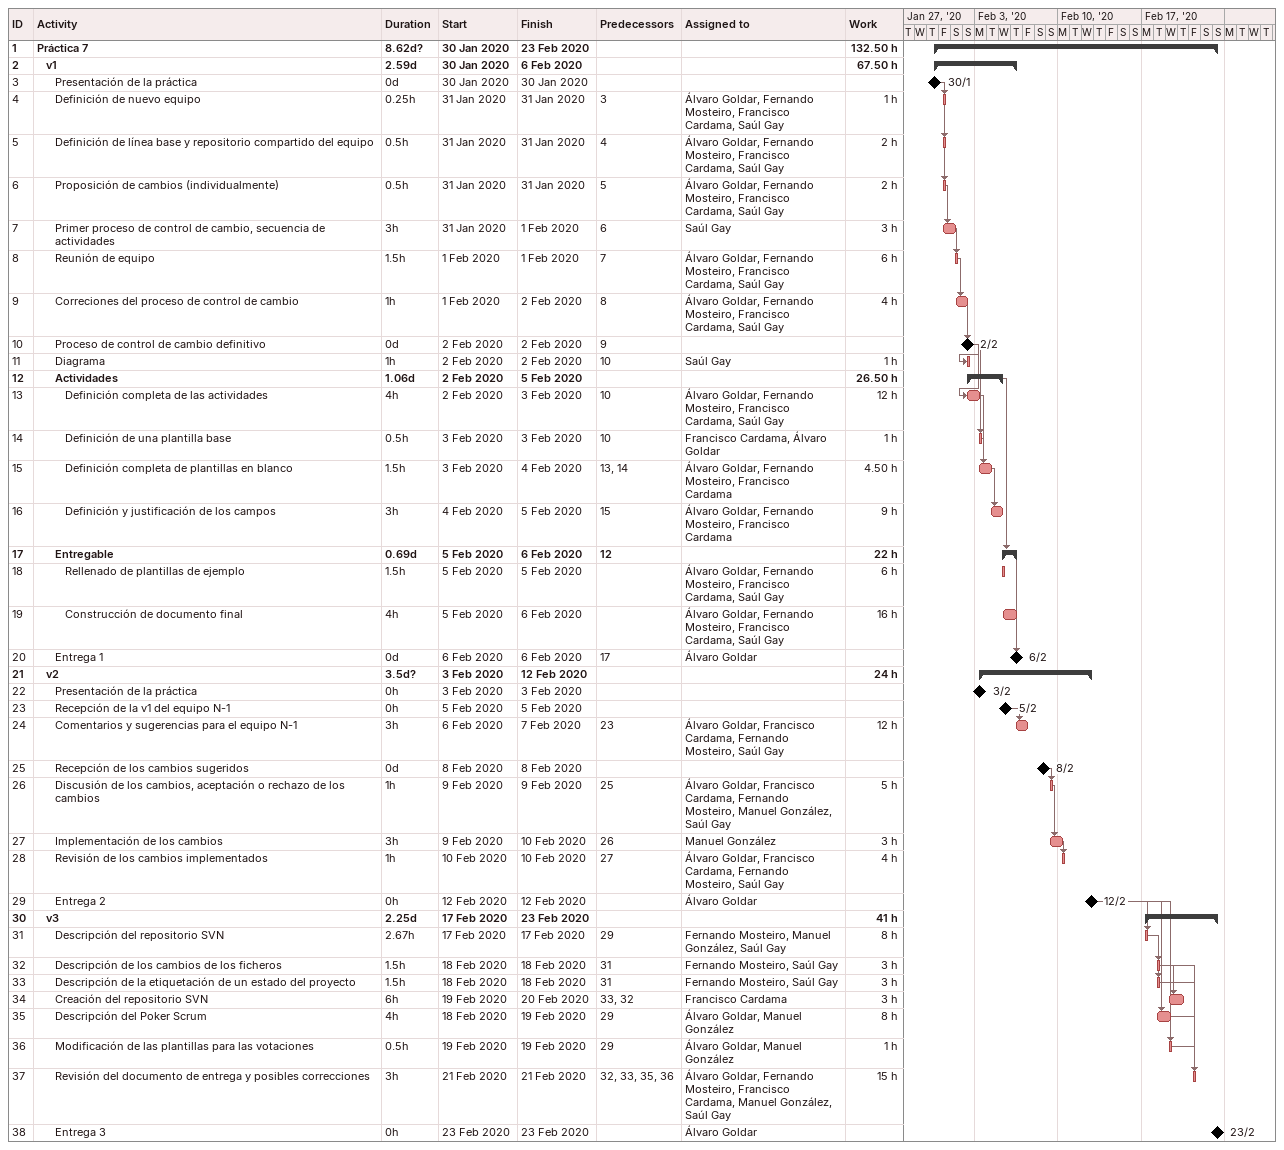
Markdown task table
| ID | Level | Task | Duration | Start | Finish | Predecessors | Resources | Work (h) |
|---|---|---|---|---|---|---|---|---|
| 1 | 1 | **Práctica 7** | 8.62d? | 2020-01-30 | 2020-02-23 |  |  | 132.50 |
| 2 | 2 | **v1** | 2.59d | 2020-01-30 | 2020-02-06 |  |  | 67.50 |
| 3 | 3 | Presentación de la práctica | 0d | 2020-01-30 | 2020-01-30 |  |  |  |
| 4 | 3 | Definición de nuevo equipo | 0.25h | 2020-01-31 | 2020-01-31 | 3 | Álvaro Goldar, Fernando Mosteiro, Francisco Cardama, Saúl Gay | 1 |
| 5 | 3 | Definición de línea base y repositorio compartido del equipo | 0.5h | 2020-01-31 | 2020-01-31 | 4 | Álvaro Goldar, Fernando Mosteiro, Francisco Cardama, Saúl Gay | 2 |
| 6 | 3 | Proposición de cambios (individualmente) | 0.5h | 2020-01-31 | 2020-01-31 | 5 | Álvaro Goldar, Fernando Mosteiro, Francisco Cardama, Saúl Gay | 2 |
| 7 | 3 | Primer proceso de control de cambio, secuencia de actividades | 3h | 2020-01-31 | 2020-02-01 | 6 | Saúl Gay | 3 |
| 8 | 3 | Reunión de equipo | 1.5h | 2020-02-01 | 2020-02-01 | 7 | Álvaro Goldar, Fernando Mosteiro, Francisco Cardama, Saúl Gay | 6 |
| 9 | 3 | Correciones del proceso de control de cambio | 1h | 2020-02-01 | 2020-02-02 | 8 | Álvaro Goldar, Fernando Mosteiro, Francisco Cardama, Saúl Gay | 4 |
| 10 | 3 | Proceso de control de cambio definitivo | 0d | 2020-02-02 | 2020-02-02 | 9 |  |  |
| 11 | 3 | Diagrama | 1h | 2020-02-02 | 2020-02-02 | 10 | Saúl Gay | 1 |
| 12 | 3 | **Actividades** | 1.06d | 2020-02-02 | 2020-02-05 |  |  | 26.50 |
| 13 | 4 | Definición completa de las actividades | 4h | 2020-02-02 | 2020-02-03 | 10 | Álvaro Goldar, Fernando Mosteiro, Francisco Cardama, Saúl Gay | 12 |
| 14 | 4 | Definición de una plantilla base | 0.5h | 2020-02-03 | 2020-02-03 | 10 | Francisco Cardama, Álvaro Goldar | 1 |
| 15 | 4 | Definición completa de plantillas en blanco | 1.5h | 2020-02-03 | 2020-02-04 | 13, 14 | Álvaro Goldar, Fernando Mosteiro, Francisco Cardama | 4.50 |
| 16 | 4 | Definición y justificación de los campos | 3h | 2020-02-04 | 2020-02-05 | 15 | Álvaro Goldar, Fernando Mosteiro, Francisco Cardama | 9 |
| 17 | 3 | **Entregable** | 0.69d | 2020-02-05 | 2020-02-06 | 12 |  | 22 |
| 18 | 4 | Rellenado de plantillas de ejemplo | 1.5h | 2020-02-05 | 2020-02-05 |  | Álvaro Goldar, Fernando Mosteiro, Francisco Cardama, Saúl Gay | 6 |
| 19 | 4 | Construcción de documento final | 4h | 2020-02-05 | 2020-02-06 |  | Álvaro Goldar, Fernando Mosteiro, Francisco Cardama, Saúl Gay | 16 |
| 20 | 3 | Entrega 1 | 0d | 2020-02-06 | 2020-02-06 | 17 | Álvaro Goldar |  |
| 21 | 2 | **v2** | 3.5d? | 2020-02-03 | 2020-02-12 |  |  | 24 |
| 22 | 3 | Presentación de la práctica | 0h | 2020-02-03 | 2020-02-03 |  |  |  |
| 23 | 3 | Recepción de la v1 del equipo N-1 | 0h | 2020-02-05 | 2020-02-05 |  |  |  |
| 24 | 3 | Comentarios y sugerencias para el equipo N-1 | 3h | 2020-02-06 | 2020-02-07 | 23 | Álvaro Goldar, Francisco Cardama, Fernando Mosteiro, Saúl Gay | 12 |
| 25 | 3 | Recepción de los cambios sugeridos | 0d | 2020-02-08 | 2020-02-08 |  |  |  |
| 26 | 3 | Discusión de los cambios, aceptación o rechazo de los cambios | 1h | 2020-02-09 | 2020-02-09 | 25 | Álvaro Goldar, Francisco Cardama, Fernando Mosteiro, Manuel González, Saúl Gay | 5 |
| 27 | 3 | Implementación de los cambios | 3h | 2020-02-09 | 2020-02-10 | 26 | Manuel González | 3 |
| 28 | 3 | Revisión de los cambios implementados | 1h | 2020-02-10 | 2020-02-10 | 27 | Álvaro Goldar, Francisco Cardama, Fernando Mosteiro, Saúl Gay | 4 |
| 29 | 3 | Entrega 2 | 0h | 2020-02-12 | 2020-02-12 |  | Álvaro Goldar |  |
| 30 | 2 | **v3** | 2.25d | 2020-02-17 | 2020-02-23 |  |  | 41 |
| 31 | 3 | Descripción del repositorio SVN | 2.67h | 2020-02-17 | 2020-02-17 | 29 | Fernando Mosteiro, Manuel González, Saúl Gay | 8 |
| 32 | 3 | Descripción de los cambios de los ficheros | 1.5h | 2020-02-18 | 2020-02-18 | 31 | Fernando Mosteiro, Saúl Gay | 3 |
| 33 | 3 | Descripción de la etiquetación de un estado del proyecto | 1.5h | 2020-02-18 | 2020-02-18 | 31 | Fernando Mosteiro, Saúl Gay | 3 |
| 34 | 3 | Creación del repositorio SVN | 6h | 2020-02-19 | 2020-02-20 | 33, 32 | Francisco Cardama | 3 |
| 35 | 3 | Descripción del Poker Scrum | 4h | 2020-02-18 | 2020-02-19 | 29 | Álvaro Goldar, Manuel González | 8 |
| 36 | 3 | Modificación de las plantillas para las votaciones | 0.5h | 2020-02-19 | 2020-02-19 | 29 | Álvaro Goldar, Manuel González | 1 |
| 37 | 3 | Revisión del documento de entrega y posibles correcciones | 3h | 2020-02-21 | 2020-02-21 | 32, 33, 35, 36 | Álvaro Goldar, Fernando Mosteiro, Francisco Cardama, Manuel González, Saúl Gay | 15 |
| 38 | 3 | Entrega 3 | 0h | 2020-02-23 | 2020-02-23 |  | Álvaro Goldar |  |
